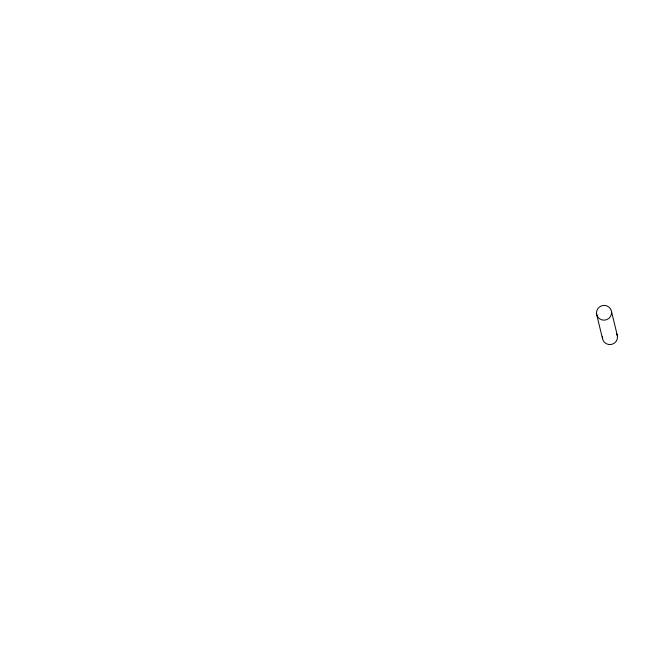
<?xml version="1.0" encoding="UTF-8"?>
<svg xmlns="http://www.w3.org/2000/svg" width="650" height="650" viewBox="0 0 650 650"><rect width="100%" height="100%" fill="white"/><g stroke="black" fill="none" stroke-linecap="round" stroke-linejoin="round"><path stroke-width="0.97" d="M611.463 311.301A7.572 7.378 -13.6 0 1 601.551 319.792A7.572 7.378 -13.6 0 1 599.089 307.247A7.572 7.378 -13.6 0 1 611.463 311.301L617.386 335.741M596.602 314.259L602.526 338.699M616.761 333.921A7.572 7.378 -13.6 0 1 611.374 344.459A7.572 7.378 -13.6 0 1 602.412 336.773"/></g></svg>
